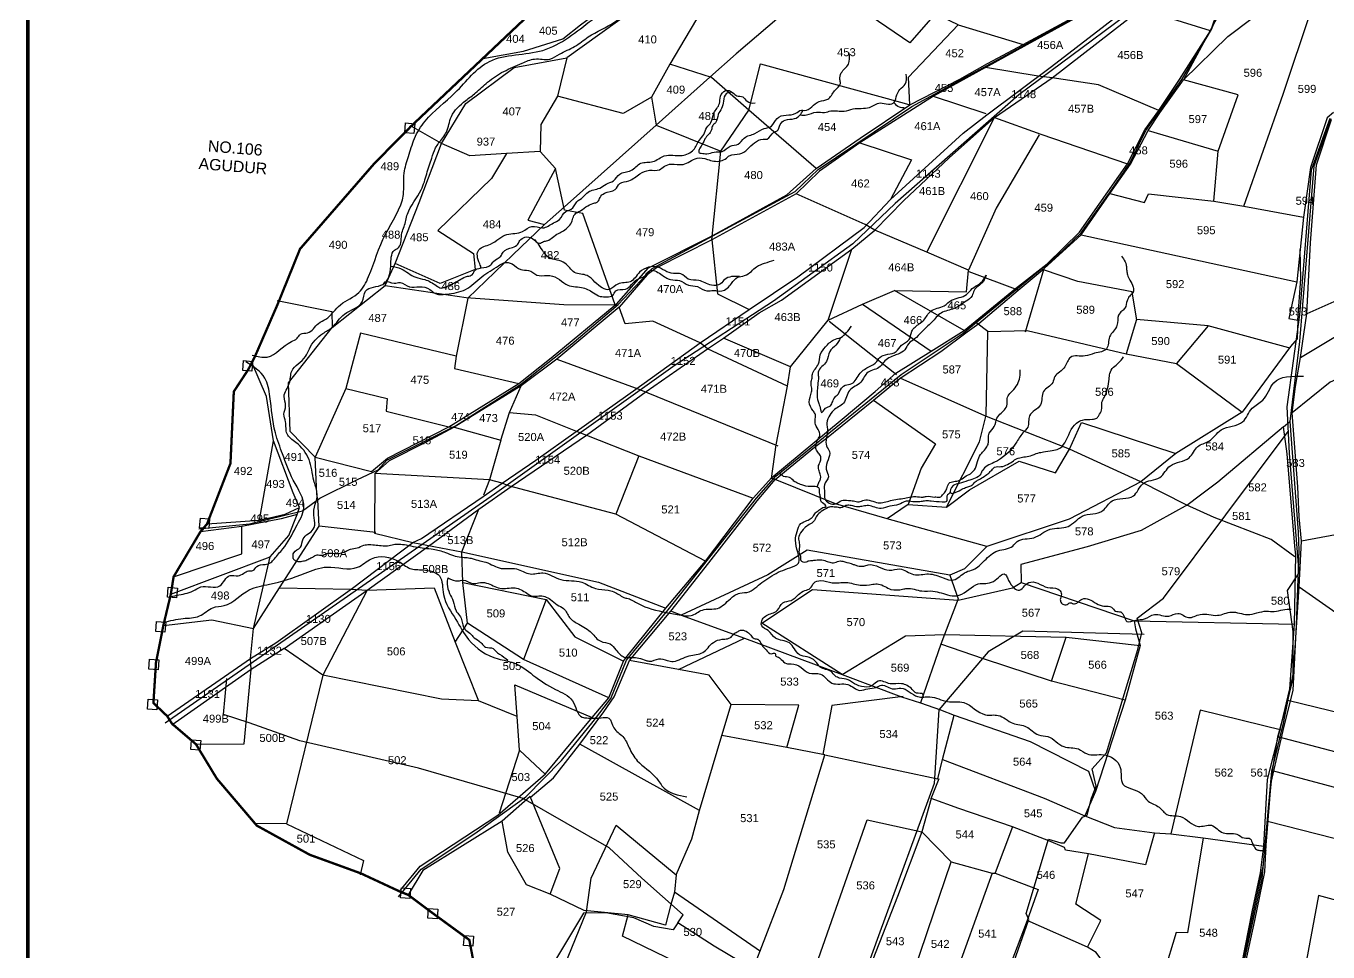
# Model space of a CAD drawing. Header units: inches. Extents: x 206944 to 214764, y 1611536 to 1620388.
# Drawn here: x 206944 to 209710, y 1612724 to 1614691 of the extents above; entities that cross this region are included whole.
import ezdxf

# ---------------------------------------------------------------- set-up
doc = ezdxf.new("R2010")
doc.units = ezdxf.units.IN
doc.header["$LTSCALE"] = 15
doc.header["$MEASUREMENT"] = 0
for name, color, linetype in [('PLOT', 7, 'Continuous'), ('PLOT NO', 7, 'Continuous'), ('ROAD', 1, 'Continuous'), ('STREAM', 4, 'Continuous'), ('text2', 7, 'Continuous'), ('VILLAGE BOUNDARY', 5, 'Continuous'), ('VILLAGE BOUNDARY STONES', 1, 'Continuous')]:
    doc.layers.add(name, color=color, linetype=linetype)
doc.styles.get("Standard").update_dxf_attribs({"font": 'arial.ttf'})

msp = doc.modelspace()

# ---------------------------------------------------------------- linework, layer by layer
at = {"layer": 'PLOT'}
for points in [[(209083.2, 1615769.4), (209061.4, 1615650.4), (209031.6, 1615577.8), (209000.7, 1615501.2), (208965.8, 1615414.6), (208934, 1615336.9), (208919.2, 1615295.9), (208847.5, 1615104.2), (208787, 1614949.9), (208766, 1614902.6), (208591.9, 1614853.9), (208429.5, 1614809.1), (208348.8, 1614841.5), (208238, 1614727.8), (208093.2, 1614623.1), (208073.1, 1614542.3), (208038.1, 1614481.6), (208036.7, 1614424.8), (207964.9, 1614419.9), (207887, 1614415), (207826.6, 1614441.4), (207762.6, 1614478.5)], [(209753.3, 1615048.1), (209675.2, 1614999.9), (209566.1, 1614897), (209539, 1614867.7), (209483.4, 1614726.2), (209403, 1614576.7)], [(207914.5, 1614622), (208000.8, 1614637.3), (208084.7, 1614663.5), (208122.1, 1614693.4), (208216.2, 1614763.8), (208316.2, 1614856.6), (208318.4, 1614890.9), (208298.5, 1614892), (208215.2, 1614908.3)], [(208182.6, 1613264.2), (208000.7, 1613345.2), (207882.2, 1613422.4), (207872.3, 1613508.7), (207869.7, 1613574.1), (207906.4, 1613664.9), (207974.5, 1613712.7), (208135, 1613821.6), (208261.7, 1613914.4), (208392.1, 1614005.5), (208425.9, 1614027.9), (208501.4, 1614082), (208549.1, 1614108.4), (208698.6, 1614216.9), (208747.3, 1614257.6), (208807.9, 1614319.9), (208904.9, 1614410.7), (209001.5, 1614496.7), (209123.8, 1614581.3), (209313.4, 1614727.6), (209425.2, 1614800.5), (209504.8, 1614859.7)], [(209527.7, 1614865), (209502.4, 1614800.8), (209460, 1614681)], [(209350.5, 1614511.4), (209222.1, 1614566.4), (209123.8, 1614581.3), (209094.4, 1614584.6), (208982.6, 1614603), (209071.2, 1614651.8), (209245.4, 1614747.9), (209324.8, 1614788.8), (209343, 1614799), (209385.2, 1614803.3), (209427.2, 1614829.5), (209343, 1614799)], [(208924.2, 1614693.4), (208875.5, 1614717.1), (208822, 1614655.1), (208739.4, 1614710.9), (208634.3, 1614785.7), (208429.5, 1614809.1), (208343.5, 1614663.7), (208311.7, 1614609.8), (208273.2, 1614539.9), (208283.1, 1614480.7), (208420, 1614425)], [(208630.8, 1614784.3), (208453.1, 1614631.7), (208396.8, 1614582.7), (208283.1, 1614480.7), (208088, 1614306.7), (208045.7, 1614269.4), (207978.1, 1614204.8), (207882.7, 1614113.2), (207857.9, 1613989.6), (207854.3, 1613963.2), (207991, 1613931.4), (208059.5, 1613986.1), (208193.6, 1614096.4), (208198.6, 1614100.5), (208266.7, 1614177.2), (208402.9, 1614246.2), (208560.7, 1614332.2), (208622.4, 1614388.3), (208715.9, 1614452.8), (208821.4, 1614523.8), (208927.7, 1614578.2), (208986.6, 1614611.4), (209062.5, 1614652.1), (209270.9, 1614764.9)], [(208982.6, 1614603), (208872.2, 1614542), (208715.7, 1614443.2), (208629.9, 1614382.5), (208580.1, 1614334.2), (208401, 1614237.1), (208283.8, 1614177.2), (208263.6, 1614162.3), (208204.2, 1614093.5), (208071.5, 1613983.6), (207996.2, 1613926.8), (207853.5, 1613838.6), (207793.2, 1613806.5), (207715.4, 1613767.2), (207685.1, 1613740.7), (207684.4, 1613613.5), (207766, 1613593.9), (207784.4, 1613602.1), (207915.1, 1613691.8), (207955.5, 1613719.7), (208027.1, 1613769.1), (208113, 1613829.5), (208239.8, 1613919.4), (208376.5, 1614017.7), (208480.5, 1614088.5), (208583.8, 1614158.3), (208724.4, 1614262.8), (208780.6, 1614322.2), (208934.9, 1614463.5), (208985.1, 1614502.2), (209122.4, 1614604.8), (209288.9, 1614732.9)], [(209530.8, 1614308.6), (209614.6, 1614546.5), (209674.3, 1614724.1), (209678.7, 1614738.3)], [(208807.2, 1613266.7), (208656.1, 1613247.3), (208636.9, 1613143.6), (208560.5, 1613158.5), (208422.1, 1613183.6), (208442.4, 1613250), (208395.5, 1613312.3), (208330.5, 1613324.4), (208226.1, 1613342.9), (208314.3, 1613447.9), (208394.9, 1613551), (208497.1, 1613682.1), (208535.8, 1613727.4), (208618.9, 1613796.4), (208645, 1613815.7), (208744.3, 1613896.2), (208801.2, 1613943.1), (208887.8, 1613999.8), (208943.4, 1614041.3), (208968, 1614059.2), (209052.1, 1614130), (209107, 1614175.8), (209185.4, 1614247.1), (209246.6, 1614335.3), (209290.6, 1614397.3), (209327.9, 1614469.2), (209352.9, 1614506.5), (209403, 1614576.7), (209497.2, 1614668.5), (209548.7, 1614707.9)], [(209460, 1614681), (209311.5, 1614726.9)], [(207739.9, 1612855.7), (207781.5, 1612906.6), (207946.7, 1613014.8), (208048, 1613102.7), (208146.9, 1613221.8), (208182.6, 1613264.2), (208213.3, 1613341.5), (208218.3, 1613348.9), (208303.5, 1613454.5), (208387.4, 1613554.4), (208488.6, 1613687.9), (208528.4, 1613731.9), (208678, 1613855.6), (208748, 1613914.9), (208791.9, 1613953.7), (208866.9, 1614000), (208936.8, 1614044.5), (209046.3, 1614133.5), (209113.7, 1614185.7), (209182, 1614253.2), (209284.3, 1614398.3), (209320.7, 1614470.5), (209350.5, 1614511.4), (209394.3, 1614577.7), (209460, 1614681)], [(208401, 1614237.1), (208420, 1614425), (208479.4, 1614512.5), (208504.5, 1614610.9), (208809.5, 1614526.8), (208821.4, 1614523.8), (208819.1, 1614582.6), (208924.2, 1614693.4), (209062.5, 1614652.1)], [(207826.6, 1614441.4), (207878.7, 1614526.5), (207981, 1614603.2), (208093.2, 1614623.1)], [(208622.4, 1614388.3), (208479.4, 1614512.5), (208400.4, 1614581.5), (208311.7, 1614609.8)], [(209467.7, 1614319.2), (209476.3, 1614425.5), (209518.9, 1614544.6), (209403, 1614576.7)], [(208273.2, 1614539.9), (208213, 1614505), (208073.1, 1614542.3)], [(208868.9, 1614543), (208983, 1614505.3)], [(208858, 1614210.8), (209001.5, 1614496.7), (209100, 1614461.6), (209284.3, 1614398.3)], [(209721.6, 1614507.6), (209708.1, 1614495.8), (209672.8, 1614390.7), (209657.8, 1614285.2), (209643.9, 1614147.4), (209626.9, 1614069.7), (209646, 1614066.3), (209652.5, 1614153.9), (209650.9, 1614216.3)], [(209096.5, 1614460.2), (209005, 1614304.1), (208946.5, 1614172.1)], [(209327.9, 1614469.2), (209476.3, 1614425.5)], [(207236, 1613417.4), (207339.2, 1613429.4), (207427.4, 1613411.5), (207482.5, 1613497.4), (207566.7, 1613628.7), (207563.9, 1613684.7), (207562.3, 1613696.5), (207558.4, 1613775.2), (207505.2, 1613829.7), (207502.2, 1613933.2), (207594.5, 1614050.9), (207707.4, 1614139.6), (207728.4, 1614186.3), (207779.4, 1614316.4), (207826.6, 1614441.4)], [(208715.7, 1614443.2), (208825.3, 1614406.6), (208780.6, 1614322.2)], [(207707.4, 1614139.6), (207879.1, 1614114.6), (208086.4, 1614099.3), (208196.1, 1614098.4), (208127, 1614292.5), (208088.3, 1614299.7), (208069.3, 1614388.4), (208036.7, 1614424.8)], [(207964.9, 1614419.9), (207933.1, 1614367.3), (207819, 1614256.8), (207895, 1614208), (207898.4, 1614173.7), (207824.2, 1614143.9), (207728.4, 1614186.3)], [(209886.7, 1614418.8), (209842.3, 1614187.6), (209779.6, 1614130.3), (209665.3, 1614079.7)], [(208069.3, 1614388.4), (208010.5, 1614278.3), (208045.7, 1614269.4)], [(208985, 1613585.6), (208773.5, 1613644.2), (208663.9, 1613675.7), (208535.8, 1613727.4), (208528, 1613729.7), (208537.8, 1613801.4), (208562.1, 1613926.2), (208568.2, 1613967.1), (208648, 1614066.2), (208721.2, 1614100.2), (208789.4, 1614129.3), (208942.3, 1614126.7), (208946.5, 1614172.1), (208858, 1614210.8), (208747.3, 1614257.6), (208727.1, 1614269.1), (208580.1, 1614334.2)], [(209246.6, 1614335.3), (209320.2, 1614316.3), (209328.3, 1614334.5), (209467.7, 1614319.2), (209530.8, 1614308.6), (209657.8, 1614285.2)], [(208401, 1614237.1), (208413.1, 1614122.1), (208480.5, 1614088.5)], [(209185.4, 1614247.1), (209643.9, 1614147.4)], [(208648, 1614066.2), (208698.6, 1614216.9)], [(210261.7, 1614183), (210028.3, 1614076.3), (209800.4, 1613971.9), (209714.2, 1613934.8), (209633.6, 1613869.3)], [(209052.1, 1614130), (208947.9, 1614169.1)], [(209304.2, 1614066.4), (209293.6, 1614126.4), (209178.5, 1614148.2), (209105.5, 1614173), (209066.5, 1614040.8)], [(209651.3, 1613986.6), (209803.8, 1614078), (209856.7, 1614158), (209887.5, 1614161.8)], [(208936.8, 1614044.5), (208789.4, 1614129.3)], [(207477.9, 1614107.9), (207593.7, 1614084.3), (207594.5, 1614050.9)], [(208721.2, 1614100.2), (208866.9, 1614000)], [(208562.1, 1613926.2), (208392.1, 1614005.5), (208376.5, 1614017.7), (208275.8, 1614064.3), (208216.9, 1614058.5), (208204.2, 1614093.5)], [(209646, 1614066.3), (209644.1, 1614026.7), (209630.4, 1614010.2), (209527.4, 1613870.9), (209386.5, 1613783.2), (209312.5, 1613723), (209159.8, 1613643.3), (208985, 1613585.6), (208937.9, 1613537.6), (208906.9, 1613524.2), (208603.4, 1613577.7), (208520.1, 1613524.9), (208335.7, 1613439.5), (208470.3, 1613390.5), (208677.6, 1613313.2), (208804.3, 1613266.2), (208844.3, 1613253.3), (208886.9, 1613238.4), (208915.6, 1613227.3), (209077, 1613171.3), (209201.1, 1613108.2), (209215.8, 1613064.7), (209193.6, 1613013.1), (209256.5, 1612988.7), (209341.6, 1612977.5), (209376.2, 1612974.8), (209444.8, 1612966.7), (209573.4, 1612948.6), (209581.6, 1613090.6), (209608, 1613197), (209628.9, 1613283.2), (209638.4, 1613420.2), (209641.4, 1613567.2), (209639.4, 1613586.4), (209623.4, 1613782), (209615.6, 1613839.9), (209629, 1613850.6)], [(208793.5, 1613950.3), (208650.5, 1614063.3)], [(208899.2, 1613668.6), (208969.5, 1613807.7), (208984, 1613864.6), (208987.1, 1614042.4), (208964.2, 1614060.1)], [(208987.1, 1614042.4), (209071.2, 1614044.2), (209194.2, 1614015.5), (209280.9, 1613994.9), (209388.1, 1613974.2), (209527.4, 1613870.9)], [(209455.5, 1614053.9), (209303.3, 1614067.5), (209280.9, 1613994.9)], [(209626.7, 1614007.6), (209455.5, 1614053.9), (209388.1, 1613974.2)], [(207857.9, 1613989.6), (207654.9, 1614038.9), (207623.5, 1613920.7), (207558.4, 1613775.2), (207678, 1613744.4), (207711.8, 1613772.7), (207842.4, 1613839.3), (207991, 1613931.4)], [(208568.2, 1613967.1), (208425.9, 1614027.9)], [(207305.3, 1613165.4), (207408, 1613166.4), (207422.3, 1613323.9), (207421.1, 1613347.5), (207427.4, 1613411.5), (207462.9, 1613563.5), (207502.8, 1613608.6), (207520.2, 1613653.1), (207524.9, 1613668.5), (207511.5, 1613699.1), (207470.3, 1613810), (207455, 1613904.3), (207424, 1613976.2)], [(208071.5, 1613983.6), (208246.2, 1613919.6), (208541.3, 1613799)], [(209639.2, 1613563.3), (209589.2, 1613600.6), (209468.1, 1613646.9), (209408.8, 1613673.8), (209312.5, 1613723), (209160.9, 1613792.5), (208981.2, 1613862.9), (208801.2, 1613943.1)], [(207623.5, 1613920.7), (207711.7, 1613900.1), (207709.3, 1613873.2), (207842.4, 1613839.3), (207853.5, 1613838.6), (207952.7, 1613811.6), (207971.5, 1613869.8), (207996.2, 1613926.8)], [(209852.9, 1613913.6), (209847.6, 1613632.8), (209653.6, 1613596.7)], [(208744.3, 1613896.2), (208875.9, 1613803.3), (208845.6, 1613751.7), (208817.8, 1613674.5), (208773.5, 1613644.2)], [(207971.5, 1613869.8), (208026.2, 1613864.8), (208114.7, 1613829.4), (208135, 1613821.6), (208246, 1613778.1), (208488.6, 1613687.9)], [(208817.8, 1613674.5), (208899.2, 1613668.6), (208948.6, 1613705.9), (209053.7, 1613766.7), (209131, 1613741.6), (209160.9, 1613792.5), (209186.4, 1613848.6), (209386.5, 1613783.2)], [(209615.6, 1613839.9), (209476.2, 1613722.2), (209436.1, 1613692), (209413.2, 1613674.9), (209313, 1613619.7), (209198.3, 1613585), (209057.6, 1613547.4), (209058.1, 1613508.6), (209298.1, 1613427.5), (209638.4, 1613420.2)], [(207440.3, 1613641.5), (207470.3, 1613810)], [(207952.7, 1613811.6), (207928.8, 1613726.9), (207916.4, 1613694.4)], [(208246, 1613778.1), (208197.5, 1613653.8)], [(208387.4, 1613554.4), (208197.5, 1613653.8), (207969, 1613714), (207955.5, 1613719.7), (207928.8, 1613726.9), (207685.1, 1613740.7)], [(207328.8, 1613633.2), (207440.3, 1613641.5), (207494.6, 1613654.3), (207524.9, 1613668.5)], [(207492.9, 1613368.7), (207668.9, 1613492.9), (207799.2, 1613586.2), (207906.4, 1613664.9)], [(207257.8, 1613521.1), (207402.9, 1613569.5), (207403, 1613628)], [(207520.2, 1613653.1), (207486.2, 1613644.5), (207403, 1613628), (207314.8, 1613616.8)], [(207687.4, 1613615.1), (207566.7, 1613628.7)], [(207244.2, 1613225.1), (207421.1, 1613347.5), (207474.7, 1613380.7), (207637.8, 1613496.8), (207766, 1613593.9)], [(207766, 1613593.9), (207869.7, 1613574.1), (208160.4, 1613509.6), (208303.5, 1613454.5)], [(207251.9, 1613484.2), (207462.9, 1613563.5)], [(208906.9, 1613524.2), (208924.1, 1613474), (208895.2, 1613398.8), (208887.2, 1613377.6)], [(207668.9, 1613492.9), (207575, 1613311.8), (207497.4, 1612996.5), (207429, 1612997.2)], [(207482.5, 1613497.4), (207634.1, 1613495.1), (207668.9, 1613492.9), (207811.1, 1613497.6), (207855.6, 1613382.4), (207905.6, 1613257.6)], [(207872.3, 1613508.7), (208049.3, 1613472.7), (208110.3, 1613393.4), (208213.3, 1613341.5)], [(208677.6, 1613313.2), (208507.6, 1613422.8), (208615.2, 1613494), (208924.4, 1613471.4), (209039.5, 1613497.8), (209058.1, 1613508.6)], [(209648.7, 1613499.5), (209768.7, 1613415.8), (209809.5, 1613412), (209817.6, 1613430), (209893, 1613435.8), (209964.1, 1613401.3)], [(208049.3, 1613472.7), (208000.7, 1613345.2)], [(208335.7, 1613439.5), (208314.3, 1613447.9)], [(207855.6, 1613382.4), (207882.2, 1613422.4)], [(209298.1, 1613427.5), (209301.2, 1613410.6), (209311.2, 1613375.3), (209279, 1613258.9), (209215.8, 1613064.7)], [(208330.5, 1613324.4), (208470.3, 1613390.5)], [(208677.6, 1613313.2), (208812.3, 1613395.7), (208895.2, 1613398.8), (209153.9, 1613392.8), (209311.2, 1613375.3)], [(209279, 1613258.9), (209122.7, 1613299.4), (208978.1, 1613347), (208887.2, 1613377.6), (208844.3, 1613253.3)], [(209122.7, 1613299.4), (209153.9, 1613392.8)], [(207987.8, 1613224.6), (207905.6, 1613257.6), (207826.8, 1613260.8), (207575, 1613311.8), (207492.9, 1613368.7), (207422.3, 1613323.9), (207253.7, 1613206.1)], [(208374.9, 1613024.8), (208120.8, 1613165.5), (208171.5, 1613234.5), (208193.7, 1613266), (208226.1, 1613342.9)], [(210116.5, 1613330.8), (210071.2, 1613148.9), (209624.4, 1613258.5)], [(208047.9, 1613100.9), (207992.2, 1613152.5), (207987.8, 1613224.6), (207982.4, 1613291.3), (208146.9, 1613221.8)], [(208560.5, 1613158.5), (208586.2, 1613248.5), (208442.4, 1613250)], [(208641.2, 1613143.1), (208881, 1613092.2), (208891.3, 1613133.1), (208915.6, 1613227.3)], [(209613.9, 1613194.5), (209438.5, 1613237.5), (209376.2, 1612974.8)], [(208015.1, 1613051.9), (208065, 1613094.2), (208120.8, 1613165.5)], [(208325.3, 1612887.6), (208358.4, 1612964.6), (208374.9, 1613024.8), (208422.1, 1613183.6)], [(210071.2, 1613148.9), (210063.6, 1613075.9), (210058.6, 1613061.3), (209603.6, 1613181.4)], [(207992.2, 1613152.5), (207949.2, 1613018.6)], [(208753.9, 1612455.2), (208652.9, 1612480.5), (208686.9, 1612563.3), (208594.5, 1612615.6), (208484.8, 1612668.3), (208493.9, 1612701.3), (208503.5, 1612726.8), (208553.8, 1612856.7), (208641.2, 1613143.1), (208636.9, 1613143.6)], [(208891.3, 1613133.1), (209106.8, 1613051), (209193.6, 1613013.1)], [(210058.6, 1613061.3), (210036.6, 1612989.8), (209592.1, 1613108.6)], [(209341.6, 1612977.5), (209322.1, 1612909.3), (209200.9, 1612932.4), (209152.2, 1612940.6), (209150, 1612946.1), (209116.9, 1612960.2), (209039.6, 1612990.1), (208925.8, 1613028.7), (208866.8, 1613049.8), (208884.3, 1613092.7)], [(208057.4, 1612846.7), (208078.1, 1612901.7), (208015.2, 1613054.2), (207955.7, 1613002)], [(208866.8, 1613049.8), (208846.9, 1612979.1), (208795.3, 1612842), (208717.8, 1612642.6), (208686.9, 1612563.3)], [(207497.4, 1612996.5), (207661.3, 1612918.7), (207654.2, 1612888.2)], [(208659.3, 1612421.7), (208586.4, 1612482.8), (208536.6, 1612563.2), (208487.2, 1612612.8), (208396.9, 1612667.4), (208211.2, 1612757.5), (208223.3, 1612802.7), (208129.9, 1612812.4), (208057.4, 1612846.7), (208007.7, 1612866.8), (207967.9, 1612936), (207955.7, 1613002), (207787.4, 1612897.1), (207756.2, 1612845.4)], [(208057.3, 1612618.1), (208134.7, 1612809.5), (208145.1, 1612881.1), (208197.9, 1612993.2), (208325.3, 1612887.6), (208322, 1612851.3)], [(208594.5, 1612615.6), (208731.2, 1613004.8), (208846.9, 1612979.1)], [(210036.6, 1612989.8), (210029.3, 1612960.5), (210005.9, 1612893.1), (209581.2, 1613001.3)], [(209444.8, 1612966.7), (209411.5, 1612764.7), (209387.5, 1612765.1), (209361.4, 1612679), (209349.8, 1612632.8), (209267.6, 1612654.6), (209217.6, 1612723.2), (209199.1, 1612734), (209070.8, 1612790.6), (209001.6, 1612608.1), (208889, 1612307.6), (208838.7, 1612443.8), (208753.9, 1612455.2), (208727.5, 1612391.7)], [(208846.9, 1612979.1), (208909.8, 1612915.6), (208996.8, 1612891.5), (209003, 1612891.6), (209094.2, 1612856.9), (209070.8, 1612790.6)], [(209039.6, 1612990.1), (209003, 1612892.5)], [(209662.7, 1611797.7), (209632.1, 1611844), (209600.1, 1611960.2), (209592.1, 1612042.2), (209567.7, 1612102.1), (209536.5, 1612229.7), (209499.8, 1612344.3), (209490, 1612415.4), (209494.8, 1612489.1), (209505.2, 1612585.9), (209548.7, 1612809.1), (209566.5, 1612892), (209573.4, 1612948.6)], [(208753.9, 1612455.2), (208859.5, 1612767.8), (208909.8, 1612915.6)], [(209199.1, 1612734), (209227.4, 1612790.7), (209174, 1612825.4), (209200.9, 1612932.4)], [(208996.8, 1612891.5), (208904.9, 1612638.1), (208838.7, 1612443.8)], [(210005.9, 1612893.1), (210001.2, 1612842), (209982.3, 1612777.1), (209845.7, 1612801.6), (209689.6, 1612843.7), (209640, 1612577.1), (209509, 1612607.4)], [(208504.6, 1612725), (208322, 1612851.3), (208313.9, 1612824.9), (208302.6, 1612781.2), (208223.3, 1612802.7)]]:
    msp.add_lwpolyline(points, dxfattribs=at)
at = {"layer": 'ROAD'}
for points in [[(209820.4, 1615111.7), (209825.4, 1615104.3), (209719.3, 1615031.7), (209676.2, 1615002.3), (209608.8, 1614949.6), (209420.5, 1614807.1), (209278.4, 1614711.6), (209052.9, 1614545), (208790.2, 1614314.3), (208700.7, 1614228.6), (208531.8, 1614106.4), (208323.4, 1613970.4), (207939.3, 1613696.3), (207571.3, 1613439.9), (207239.9, 1613209.9)], [(207735.3, 1612841.4), (207783.9, 1612900), (207897.6, 1612975.4), (208005.8, 1613053.5), (208081.6, 1613130.9), (208148.9, 1613213.9), (208186.3, 1613262.3), (208219.9, 1613343.9), (208308.2, 1613451.1), (208496, 1613688.2), (208536.8, 1613734.9), (208803.1, 1613950.6), (208935.2, 1614038.4), (209134.9, 1614202.7), (209185.3, 1614251.5), (209249.2, 1614341.8), (209289.3, 1614399.5), (209323.2, 1614469), (209399.2, 1614577.5), (209462.7, 1614683.8), (209495.7, 1614768.3), (209546.8, 1614902.6)], [(207311.5, 1613623.2), (207419.3, 1613633.8), (207531.9, 1613661.3), (207568.7, 1613688.4), (207648.7, 1613727.7), (207692.6, 1613748.5), (207710.9, 1613768.5), (207856.3, 1613841.6), (207995, 1613929.2), (208103.8, 1614015.9), (208202.2, 1614099.2), (208274.3, 1614176.1), (208578.1, 1614339.5), (208626.8, 1614386.3), (208825.6, 1614520.4), (209105.4, 1614672.2), (209243.8, 1614748.8), (209346.4, 1614802.2), (209442, 1614837.5), (209478.5, 1614851)], [(209713.7, 1614494.9), (209674.5, 1614385.1), (209649.7, 1614077.5), (209622.5, 1613882.3), (209627.6, 1613783.4), (209647.8, 1613529.8), (209623.1, 1613491.7), (209635.3, 1613404.6), (209635.1, 1613313.3), (209614.8, 1613210.1), (209589.8, 1613107.9), (209569.6, 1612880.1), (209523.3, 1612666.6), (209496, 1612494.7), (209499.7, 1612364.4), (209556.4, 1612165.3), (209608.9, 1611979.5), (209618.9, 1611906.1), (209713, 1611678)], [(208884.9, 1612314.1), (208975.3, 1612548.5), (208988.6, 1612549.7), (209074.4, 1612793.2), (209068.5, 1612805.7), (209116.5, 1612963.4), (209142.4, 1612956.2), (209149.9, 1612955.6), (209188.2, 1613010.2), (209198.3, 1613014.8), (209207.6, 1613051.1), (209217.5, 1613076.1), (209209.3, 1613113.1), (209239.4, 1613147.2), (209306.2, 1613366.8), (209314.2, 1613402.1), (209304.5, 1613432.9), (209360.3, 1613475.7), (209625.5, 1613829.6)], [(209319.1, 1613398.3), (209061.9, 1613405.5), (208987.8, 1613361.5), (208883.1, 1613238.1), (208873.5, 1613082.3), (208758.2, 1612766.1), (208681.7, 1612555)], [(208000.4, 1613050.2), (207778.2, 1613114.8), (207525.9, 1613172.6), (207418.4, 1613211), (207363.5, 1613228.8), (207371.2, 1613304.9)], [(208872, 1612312), (208788.4, 1612415.3), (208678.5, 1612467.1), (208687.7, 1612554.8), (208611, 1612594.9), (208547.6, 1612652.5), (208406, 1612736.6), (208329.2, 1612785.8), (208340, 1612803.2), (208252.4, 1612880.7), (208183, 1612945.1), (208000.4, 1613050.2)], [(208329.2, 1612785.8), (208318.9, 1612771.4), (208277.9, 1612778), (208235.4, 1612796.4), (208175.8, 1612807), (208128.5, 1612806.2), (208054.2, 1612682.4), (207998.1, 1612561.5)]]:
    msp.add_lwpolyline(points, dxfattribs=at)
at = {"layer": 'STREAM'}
for points in [[(207424.8, 1613992), (207456.6, 1613987.9), (207508, 1614020.8), (207520, 1614027.6), (207527.5, 1614036.1), (207542.3, 1614039.4), (207565.7, 1614059.3), (207581, 1614068.3), (207612.5, 1614099.1), (207651.5, 1614124.8), (207672, 1614158.7), (207707.7, 1614248.7), (207745.8, 1614333.1), (207747.4, 1614378.6), (207756.9, 1614413.9), (207769.4, 1614451.9), (207792.3, 1614489), (207856, 1614549.5), (207928.7, 1614615.9), (208041.8, 1614639.3), (208146.9, 1614704.5), (208223.5, 1614760.4), (208291.8, 1614818.2), (208332, 1614859.1), (208354.7, 1614904.9), (208414.2, 1614908.4), (208454.5, 1614885.1), (208495.8, 1614899.4), (208523.6, 1614912.9), (208561.7, 1614927), (208584.4, 1614932.9), (208594.3, 1614942.2), (208594.5, 1614943.5), (208663.6, 1614970.9), (208682.5, 1614973.9), (208700.7, 1614980.7), (208741.5, 1614998), (208760.8, 1614993.9), (208774.6, 1615023.1), (208795.9, 1615048.1), (208821.8, 1615071), (208844.5, 1615088.8), (208858.9, 1615106.8), (208868.3, 1615124.9), (208889.7, 1615148.1), (208913, 1615149.8), (208919.6, 1615170.1), (208928, 1615181.8), (208938.4, 1615190.1), (208942.9, 1615198.6), (208947.8, 1615205.6), (208961.7, 1615203.3), (208980.7, 1615199.2), (208988.6, 1615207.9), (209015.6, 1615207.4), (209033.9, 1615217.2), (209063.3, 1615217.5), (209082.2, 1615223.7), (209106.6, 1615221.5), (209111.4, 1615224.5), (209139.4, 1615214.6), (209159.4, 1615210.7), (209169.5, 1615218.2), (209186.8, 1615207.1), (209202.3, 1615197.5), (209219.3, 1615191.1), (209228.9, 1615177.5), (209248.6, 1615164.4), (209259.2, 1615148.3), (209258.9, 1615130), (209271.5, 1615110.3), (209304, 1615080.9), (209314.9, 1615069), (209348, 1615039.8), (209365.4, 1615025.7), (209387, 1615019.7), (209398.3, 1615023.6), (209413.4, 1615038.2), (209435.3, 1615033.7), (209446.2, 1615037.1), (209467.7, 1615027.6), (209490.8, 1615026.5), (209527.8, 1615024.6), (209546.8, 1615030.7), (209563.9, 1615045.8), (209582, 1615059), (209592.3, 1615072.6), (209607.9, 1615079.3), (209630.7, 1615099.2), (209647.2, 1615104.8), (209664.5, 1615121), (209683.3, 1615129.3), (209696.1, 1615142.6), (209715.4, 1615154.6), (209729.4, 1615175.4), (209741.8, 1615190.2), (209757.1, 1615213.9), (209764.2, 1615238.5), (209775.7, 1615261.3), (209788.1, 1615284.3), (209799.6, 1615309.1), (209804.6, 1615336.1), (209805, 1615356.4), (209802.8, 1615371.1), (209789.1, 1615384.7), (209807.2, 1615411.1), (209820.8, 1615431.7), (209832.4, 1615450.6), (209838.8, 1615457.1), (209849.2, 1615471.7), (209855, 1615486.5), (209869.9, 1615508), (209865.7, 1615533.3), (209856.9, 1615548.7), (209854.6, 1615573.3), (209853.1, 1615598.6), (209853.6, 1615610.5), (209853.8, 1615621.8), (209852, 1615644.8), (209838.1, 1615662.7), (209824.5, 1615668.2), (209811.3, 1615680.1), (209795, 1615688.9)], [(207511.7, 1613559.7), (207513.1, 1613572.2), (207527.1, 1613583.7), (207533, 1613601.6), (207554.6, 1613621.9), (207555.8, 1613662.6), (207562.2, 1613687), (207559.4, 1613713.2), (207555.8, 1613725.3), (207545.5, 1613770.1), (207517.4, 1613806.6), (207498.8, 1613824.8), (207495.6, 1613850.4), (207492.3, 1613866.5), (207495.8, 1613884.2), (207492.5, 1613904), (207503.6, 1613931.7), (207508.9, 1613957.8), (207537.9, 1613988.7), (207546.2, 1614005.5), (207574.9, 1614037.9), (207594.5, 1614050.9), (207621, 1614079.1), (207658.2, 1614105.3), (207665.7, 1614128), (207702.3, 1614142.2), (207719.2, 1614180.8), (207727.3, 1614215), (207735.9, 1614220.9), (207742.8, 1614251.7), (207747.5, 1614264.8), (207754.5, 1614291.6), (207783.9, 1614343.1), (207795.5, 1614377), (207806, 1614410.6), (207814.3, 1614432.1), (207820.7, 1614442), (207837.3, 1614465.8), (207847.8, 1614498.6), (207878.4, 1614532.7), (207899.4, 1614549.1), (207924.6, 1614571.4), (207959.2, 1614594.5), (207998.4, 1614611.9), (208024.6, 1614620.9), (208057, 1614620.8), (208077.6, 1614631.5), (208109.6, 1614647.4), (208138.3, 1614667.7), (208194.9, 1614699.6), (208221.8, 1614723.8), (208249.1, 1614753.8), (208279.4, 1614779), (208292.3, 1614793), (208327.3, 1614829), (208345, 1614844.7), (208389.1, 1614829.4), (208427.1, 1614819.2), (208456.3, 1614822.8), (208495.9, 1614834.1), (208534.4, 1614847.4), (208578.9, 1614853.1), (208606.2, 1614866.1), (208633.7, 1614881), (208654.7, 1614889.1), (208671.6, 1614895), (208719.9, 1614920.5), (208763.3, 1614937.4), (208762.5, 1614927.6), (208783.8, 1614905.6), (208785.2, 1614889.7), (208787.2, 1614865.9), (208776.8, 1614851), (208767.7, 1614826.1), (208762, 1614821.3), (208757.4, 1614812.4)], [(208442, 1614550.2), (208431.5, 1614547.3), (208425.8, 1614531.6), (208421.6, 1614515.9), (208414.8, 1614503.3), (208408.6, 1614485.4), (208403, 1614480), (208400.2, 1614470.4), (208386.4, 1614451.3), (208383, 1614443.8), (208377, 1614433.7), (208374.4, 1614428.8), (208374.3, 1614421.4), (208378.4, 1614420.7), (208390.7, 1614419.4), (208406, 1614423.4), (208423.3, 1614424.6), (208440.2, 1614435.7), (208457.1, 1614439.9), (208469.9, 1614453), (208492.4, 1614462.6), (208512.6, 1614473.3), (208527.5, 1614478.1), (208539.6, 1614494.6), (208559.1, 1614501.9), (208579.6, 1614505.6), (208591.3, 1614512.5), (208597.7, 1614511.9), (208629, 1614530.8), (208647.6, 1614535.7), (208662, 1614553.4), (208674.1, 1614568.8), (208673.2, 1614577.4), (208676, 1614591.3), (208691.3, 1614610.2), (208693, 1614634.1)], [(208588.4, 1614502.3), (208602.5, 1614502.2), (208623.2, 1614508.2), (208640.5, 1614507.6), (208653.8, 1614510.7), (208682.4, 1614510.2), (208701.3, 1614515.2), (208735.7, 1614518.2), (208758.5, 1614527.6), (208776.3, 1614525.2), (208788.6, 1614529.1), (208794, 1614544.8), (208800.4, 1614555.9), (208811.7, 1614567.7), (208814, 1614588.4)], [(207719.2, 1614181), (207741.4, 1614175), (207772.1, 1614157.2), (207791.4, 1614152.4), (207815.7, 1614139.6), (207826.2, 1614134.5), (207836.4, 1614137.3), (207854.3, 1614145.6), (207867.6, 1614153), (207882, 1614159.4), (207892.2, 1614162.8), (207899.5, 1614173.7), (207910.4, 1614177.7), (207908, 1614185.7), (207906.1, 1614215.8), (207930.9, 1614227.7), (207965.8, 1614248.2), (207999, 1614254.4), (208018.6, 1614265.5), (208041.6, 1614262.2), (208064.8, 1614272.7), (208077.3, 1614279.7), (208090.8, 1614297.2), (208102.5, 1614301.7), (208114.4, 1614317.5), (208127.3, 1614327.2), (208138.2, 1614338.2), (208163, 1614346.9), (208176.7, 1614355.2), (208192.2, 1614362.2), (208205.5, 1614376.4), (208228.9, 1614383.8), (208250.5, 1614399.4), (208276, 1614403), (208300.1, 1614415.2), (208337.8, 1614416.2), (208362.2, 1614427.9), (208374.7, 1614448.4), (208383.9, 1614460.7), (208390.4, 1614475.1), (208399.2, 1614486.3), (208405.4, 1614505.7), (208417.2, 1614526.2), (208419.6, 1614541.7), (208430.1, 1614553.9), (208445.3, 1614549.8), (208454.3, 1614542.6), (208466.8, 1614540.6), (208475.8, 1614531.1), (208493.3, 1614527.5)], [(207911, 1614177.7), (207931.8, 1614183.6), (207937.6, 1614191), (207952.8, 1614202.3), (207957.7, 1614210.8), (207977.5, 1614220.8), (207989.1, 1614227.7), (207993.2, 1614235.3), (208004.1, 1614242.3), (208020.3, 1614239.5), (208035, 1614229.5), (208043.4, 1614233.1), (208052.4, 1614235.2), (208062.5, 1614241.8), (208075.3, 1614250.5), (208085.7, 1614256.1), (208097.4, 1614265.7), (208104.5, 1614277), (208108.2, 1614288.2), (208114.3, 1614294.5), (208122.7, 1614298.8), (208137.4, 1614309.3), (208152.7, 1614315.3), (208159.1, 1614317.9), (208163.7, 1614326.7), (208173.2, 1614335.8), (208195.6, 1614343.9), (208205.9, 1614356.2), (208224.8, 1614362.3), (208248.3, 1614376.8), (208268.7, 1614384.5), (208290, 1614385.8), (208300.4, 1614393.2), (208314.8, 1614397.7), (208340.1, 1614397.1), (208354.5, 1614403), (208369.7, 1614410.1), (208391.8, 1614407.8), (208405.3, 1614404), (208432.1, 1614410.3), (208438.2, 1614415.4), (208460.5, 1614419.4), (208491.9, 1614443.2), (208509.8, 1614450.5), (208518.5, 1614451), (208533.1, 1614465.3), (208539.7, 1614468.2), (208546.3, 1614481.8), (208556.8, 1614491), (208576.9, 1614494.4), (208587.9, 1614501.3), (208594.9, 1614512.4)], [(208809.6, 1614516.9), (208799.4, 1614518.7), (208788.4, 1614527.6)], [(208460, 1614158.6), (208443, 1614158.6), (208428.4, 1614152.7), (208419.8, 1614143.5), (208400.1, 1614140.4), (208373.4, 1614150.4), (208351.1, 1614153.2), (208335, 1614164.6), (208324.1, 1614165.1), (208305.8, 1614169), (208287.1, 1614178.6), (208247.7, 1614167.8), (208227.6, 1614147.8), (208201.4, 1614143), (208184.2, 1614131.6), (208152.9, 1614147), (208136.1, 1614161), (208109.7, 1614167.4), (208089, 1614187.4), (208055.5, 1614199.3), (208034, 1614225.7), (208025.2, 1614237.4)], [(207703.1, 1614141.1), (207706.2, 1614147.4), (207726.2, 1614144.5), (207738.8, 1614146.1), (207758.9, 1614137), (207779.6, 1614137.3), (207802.3, 1614131.3), (207811.5, 1614124), (207837.5, 1614121.6), (207878.1, 1614131.5), (207912.3, 1614158.2), (207948.1, 1614181.8), (207959.4, 1614187.8), (207977.2, 1614185.7), (207995.2, 1614173.5), (208011.7, 1614171.9), (208029.2, 1614162), (208051.7, 1614161.2), (208072.8, 1614155.5), (208091.3, 1614142.6), (208107.4, 1614137.6), (208124.1, 1614135.8), (208149.5, 1614124.5), (208164.2, 1614116.7), (208177.9, 1614116), (208190.5, 1614118.4), (208196.9, 1614128.3), (208217.7, 1614132.3), (208242.6, 1614152.9), (208257.8, 1614159.7), (208268.6, 1614171.2), (208292.7, 1614163.7), (208313.4, 1614152.4), (208332.7, 1614150.1), (208351.3, 1614140.6), (208370.8, 1614137.4), (208390.2, 1614128.3), (208405.1, 1614129.4), (208422.5, 1614128.2), (208443.1, 1614144.3), (208455.7, 1614157.2), (208470.6, 1614160.9), (208485, 1614169.9), (208496.3, 1614179.6), (208513.3, 1614187.3), (208533.7, 1614193.6)], [(209271.1, 1614202.4), (209279, 1614190.4), (209281.2, 1614184.1), (209281.9, 1614176.4), (209283.3, 1614166.4), (209284, 1614162.3), (209289.1, 1614150.9), (209295.9, 1614136.6), (209296.7, 1614130.6), (209296.1, 1614125.4), (209290.4, 1614119.3), (209284.7, 1614111.1), (209283.2, 1614107.6), (209278.5, 1614091.6), (209272.3, 1614085.6), (209265.2, 1614076.7), (209261.7, 1614055), (209246.1, 1614030.9), (209239.5, 1614005.3), (209214.2, 1613995.8), (209194.1, 1613990.1), (209163, 1613987), (209151, 1613967.3), (209139.9, 1613955.9), (209129.6, 1613946.3), (209125.1, 1613933.9), (209105.6, 1613914.6), (209099.1, 1613886.6), (209076, 1613862.8), (209072.1, 1613839.2), (209061.8, 1613826.6), (209047.1, 1613804.9), (209000.3, 1613763.7), (208975.8, 1613746.9), (208972.3, 1613739.5), (208945.3, 1613725.4), (208926.5, 1613719.2), (208913.5, 1613714.7), (208907.8, 1613699.4), (208926.6, 1613703.9), (208937.8, 1613709.6), (208947.3, 1613712.8), (208954.9, 1613716.6), (208962.3, 1613724.2), (208968.9, 1613727.7), (208980.4, 1613734.8), (208989.2, 1613741.5), (208995.5, 1613747.6), (209001.7, 1613753.7), (209015.3, 1613755), (209041.8, 1613767.7), (209052.1, 1613773.2), (209064, 1613775.6), (209077.8, 1613778.1), (209093.9, 1613784), (209105.5, 1613786.4), (209124.1, 1613789.2), (209137.6, 1613792.6), (209150.7, 1613805.7), (209175.7, 1613847.5), (209188.6, 1613854), (209209.5, 1613855.6), (209218.7, 1613858.2), (209223.1, 1613863.6), (209228.8, 1613874.9), (209229.8, 1613892.2), (209234.2, 1613901.8), (209245.1, 1613940.8), (209246.4, 1613953), (209254.4, 1613966.2), (209265, 1613975.3), (209275.6, 1613988.4)], [(208674.1, 1614028.8), (208664.8, 1614013.4), (208651.4, 1613999.6), (208644.5, 1613978.7), (208627.3, 1613956), (208627.4, 1613946.2), (208625.9, 1613928.2), (208624.8, 1613913.2), (208625.5, 1613897.8), (208628.2, 1613889.5), (208631.9, 1613876.6), (208633.9, 1613870.3), (208642.2, 1613878.9), (208652.9, 1613884.2), (208657.8, 1613893.6), (208664, 1613904), (208669.8, 1613909.9), (208674.3, 1613918.5), (208684, 1613927.8), (208698.3, 1613931.4), (208715.9, 1613953.5), (208736.3, 1613967.8), (208751.4, 1613978.3), (208757.7, 1613987), (208792.5, 1613999.4), (208803.9, 1614012.9), (208820, 1614024.8), (208826.2, 1614042.7), (208832.8, 1614051.5), (208851.3, 1614066.5), (208866, 1614085.3), (208894.5, 1614096.8), (208910.3, 1614108.5), (208941.9, 1614120.6), (208954.1, 1614133.1), (208969, 1614142.9), (208981, 1614156.9), (208983.4, 1614162.1)], [(208983.5, 1614162), (208978, 1614148.6), (208966.6, 1614138.2), (208958.1, 1614129.2), (208953.8, 1614117.9), (208941.3, 1614106.4), (208915.5, 1614090.9), (208888.2, 1614081.2), (208868.3, 1614061.8), (208846.4, 1614041), (208831.7, 1614026.3), (208819.2, 1614016.5), (208811.2, 1614003.4), (208796.8, 1613994.1), (208787, 1613990.5), (208763.9, 1613974.2), (208758.8, 1613967.5), (208732.9, 1613955.5), (208717.4, 1613934.5), (208693.7, 1613916.7), (208680.6, 1613890), (208659.3, 1613874.3), (208649.5, 1613860.7), (208645.5, 1613843.1), (208647, 1613833), (208644.6, 1613815.9), (208644.8, 1613798.9), (208651, 1613787.4), (208648.2, 1613769.7), (208644, 1613749.9), (208648.7, 1613733.4), (208640.1, 1613716.4), (208640.4, 1613700.2), (208641.1, 1613686.8), (208664.1, 1613676.1), (208676.9, 1613683.4), (208691.1, 1613683.2), (208702, 1613682.3), (208713.7, 1613680.3), (208724.5, 1613684.1), (208754.6, 1613678.3), (208780.3, 1613682.8), (208810.8, 1613688.2), (208824.3, 1613690.7), (208834.1, 1613691.4), (208849.7, 1613690.5), (208856.5, 1613691.9), (208874.7, 1613690.5), (208877, 1613690.6), (208887.7, 1613691.2), (208891.3, 1613694.8), (208898.1, 1613703.5), (208901.5, 1613713.3), (208904.6, 1613719.3), (208927.2, 1613726), (208938.3, 1613733.4), (208950.5, 1613740.1), (208961, 1613751.5), (208966.5, 1613770.3), (208974.4, 1613783.6), (208987.8, 1613802.4), (208990.5, 1613825.9), (209001.1, 1613840.6), (209006.7, 1613857.8), (209015.5, 1613868.7), (209024.4, 1613877.9), (209028.6, 1613891.2), (209028.5, 1613900), (209042.5, 1613919.2), (209051.9, 1613933.5), (209055.9, 1613949.1), (209056.3, 1613960.9)], [(208625.2, 1613711.6), (208627.4, 1613719.5), (208631.1, 1613726.9), (208632.3, 1613733.6), (208631, 1613738.7), (208628.6, 1613748.2), (208627.5, 1613754.3), (208631.2, 1613765.5), (208632.7, 1613773.2), (208629.4, 1613782), (208623.5, 1613789.8), (208621.8, 1613797.2), (208623.2, 1613804.3), (208624.7, 1613810.4), (208630.5, 1613820.4), (208629, 1613829.7), (208621.4, 1613844.8), (208620.8, 1613856.7), (208620.3, 1613867.5), (208615.8, 1613874.2), (208607.8, 1613892.1), (208612.9, 1613914), (208613.4, 1613921.5), (208611.9, 1613933.9), (208613.9, 1613942.8), (208614.7, 1613951.4), (208627.5, 1613973.2), (208631.4, 1613992.7), (208642.4, 1614009.2), (208660.1, 1614024.2), (208674.9, 1614029.7), (208697.6, 1614053.3)], [(207247.4, 1613477.2), (207264.8, 1613481.9), (207299.4, 1613490.9), (207315.5, 1613499.5), (207355.7, 1613501.8), (207377.9, 1613523.8), (207394.6, 1613523.1), (207406.9, 1613528.6), (207417, 1613533.4), (207426.4, 1613534.4), (207434.6, 1613542.6), (207452, 1613547.5), (207464, 1613551.5), (207471.9, 1613559.1), (207480.8, 1613569.8), (207489.9, 1613580.1), (207517.7, 1613626.6), (207534.6, 1613668.1), (207512, 1613726.4), (207489.3, 1613781.9), (207474, 1613827.1), (207462.4, 1613904), (207451.8, 1613943.1), (207411.1, 1613977.7)], [(208908.2, 1613699.9), (208900.6, 1613692.6), (208899.4, 1613681.1), (208890.5, 1613679.7), (208867.1, 1613681.6), (208855.3, 1613682.2), (208845.4, 1613680.8), (208836.2, 1613680), (208819.2, 1613681.4), (208813.8, 1613681.5), (208797.6, 1613674.3), (208779.3, 1613671.1), (208760.6, 1613665.9), (208733.7, 1613672.3), (208722.3, 1613671), (208712.1, 1613669.7), (208696.8, 1613672.4), (208688, 1613672.8), (208679.5, 1613669.2), (208676.6, 1613667.9), (208667.5, 1613668.7), (208658.4, 1613669.4), (208654.5, 1613669.7), (208648.3, 1613668), (208633.5, 1613659.8), (208624.2, 1613650.7), (208619, 1613640.9), (208611, 1613633.5), (208600.1, 1613626.8), (208595.4, 1613621.4), (208585.7, 1613606.3), (208586.3, 1613595), (208587.4, 1613584.4), (208586.7, 1613571.1), (208589.3, 1613565.8), (208589.9, 1613555.8), (208600.4, 1613552.5), (208607.6, 1613555.3), (208613.8, 1613555.9), (208621.5, 1613556.6), (208628, 1613557.3), (208641.2, 1613555.5), (208646.4, 1613553.4), (208656.9, 1613550.9), (208662.2, 1613551.1), (208674.2, 1613554.8), (208679.1, 1613554), (208696.7, 1613549), (208703.1, 1613546.9), (208710.5, 1613544.6), (208723.7, 1613543.7), (208733.1, 1613546.4), (208756.5, 1613541.7), (208777.9, 1613534.9), (208800.3, 1613537.6), (208829.6, 1613526), (208861.4, 1613527.2), (208892.7, 1613518.6), (208914.5, 1613514.4), (208941.1, 1613531.1), (208956.6, 1613536.6), (208980.3, 1613555.4), (209008.7, 1613576.2), (209040.1, 1613586.4), (209049.8, 1613596.1), (209085, 1613604.1), (209119.4, 1613622), (209157.7, 1613627.9), (209187.5, 1613649.6), (209231.9, 1613661.8), (209251.1, 1613682.2), (209296.5, 1613692.7), (209316.8, 1613718.8), (209352.7, 1613732.1), (209375.3, 1613757.1), (209414.8, 1613773.7), (209433.3, 1613797.7), (209456.7, 1613809.1), (209483, 1613832.9), (209528.6, 1613850.3), (209548.8, 1613878.9), (209571.5, 1613896.4), (209594.8, 1613933), (209657.8, 1613947.4)], [(207511.7, 1613559.7), (207516.6, 1613555.3), (207523.5, 1613553.7), (207533.5, 1613554.6), (207538.5, 1613556), (207547.3, 1613560), (207555.2, 1613564.2), (207562.6, 1613567.6), (207573.2, 1613566.8), (207582.5, 1613570.2), (207598.7, 1613570.6), (207604.7, 1613570.3), (207624.1, 1613575.5), (207633.6, 1613579.9), (207647.5, 1613582.4), (207662.2, 1613588), (207673.3, 1613589.4), (207702.6, 1613586.9), (207712.1, 1613587), (207725.2, 1613589.6), (207736.6, 1613590.6), (207751.7, 1613588.7), (207771.9, 1613584.8), (207809.4, 1613579.4), (207835, 1613572.8), (207852.1, 1613566.2), (207868.7, 1613563), (207881.7, 1613561.7), (207892.2, 1613559.8), (207908.4, 1613555), (207920.9, 1613551.9), (207953.8, 1613539), (207986, 1613537.8), (208015.3, 1613527), (208042.3, 1613529.2), (208080.4, 1613515), (208124.7, 1613509.9), (208154, 1613496), (208180.6, 1613492.5), (208203.7, 1613483.4), (208214.1, 1613477.1), (208223.1, 1613474.8), (208244.3, 1613464.2), (208304.4, 1613445.3), (208335.7, 1613439.5), (208357, 1613438.8), (208381, 1613450.4), (208413.1, 1613454), (208440.4, 1613474.4), (208460.5, 1613486.3), (208480.3, 1613489.1), (208496.4, 1613500), (208511.3, 1613511.5), (208546.9, 1613532.7), (208567.1, 1613540.2), (208584.9, 1613550.1), (208583.8, 1613573.3), (208578.8, 1613598.6), (208582.1, 1613617.1), (208590.4, 1613634), (208603.2, 1613640.4), (208611.9, 1613645.4), (208617.1, 1613650.7), (208622.6, 1613658.2), (208626.7, 1613660.9), (208630.5, 1613664.1), (208639.6, 1613668.7), (208643.7, 1613670.1), (208641.8, 1613673.7), (208632.8, 1613682.3), (208632.5, 1613684.1), (208631.4, 1613692.1), (208629.9, 1613701.8), (208629.2, 1613708.5), (208624.2, 1613712.4), (208609.8, 1613712.6), (208592.5, 1613716.2), (208581.5, 1613720.6), (208573.6, 1613726), (208563.2, 1613733), (208556.6, 1613733.5), (208545.8, 1613740)], [(207236.9, 1613424.1), (207278.3, 1613432.6), (207312.5, 1613437.8), (207341.2, 1613455.3), (207364.9, 1613459.9), (207418.5, 1613493.4), (207461.5, 1613505.2), (207537, 1613528.7), (207583.7, 1613541.7), (207648.7, 1613541.4), (207678.1, 1613559.4), (207735.6, 1613553.8), (207759.7, 1613539), (207787.9, 1613535.7), (207822.4, 1613522.8), (207831.1, 1613483.4), (207857.6, 1613430.1), (207884.3, 1613387.7), (207947.1, 1613346.7), (207980.3, 1613338.2), (208021.2, 1613312.4), (208068.9, 1613281.6), (208105.1, 1613257.3), (208126, 1613222.9), (208135.6, 1613221.1), (208165.7, 1613221.4), (208182.3, 1613220.6), (208193, 1613199.9), (208212, 1613181.7), (208225.6, 1613157.6), (208242.8, 1613130.4), (208283.4, 1613093.4), (208299.5, 1613072.3), (208347.9, 1613053.4)], [(207840.3, 1613518.8), (207838.8, 1613505.5), (207844.2, 1613485.5), (207851.8, 1613469.4), (207857.8, 1613448.8), (207863.2, 1613441.7), (207869.5, 1613430), (207876.2, 1613409.6), (207887.1, 1613401.5), (207893.5, 1613394.4), (207906.6, 1613384.4), (207914, 1613377.5), (207920.2, 1613371.8), (207936.8, 1613368.5), (207942, 1613363.1), (207950.4, 1613356.8), (207967.9, 1613344.2)], [(207840.3, 1613518.8), (207862.6, 1613512.2), (207872.4, 1613513.9), (207893.9, 1613506.5), (207905.2, 1613508.2), (207922.7, 1613507.8), (207950.5, 1613496.8), (207983, 1613497.3), (208008.1, 1613486.3), (208020.6, 1613479.8), (208033.5, 1613480.5), (208058.1, 1613473.1), (208072.8, 1613461.5), (208086.3, 1613453.5), (208099, 1613434.6), (208118.5, 1613420.1), (208145.7, 1613401.7), (208165, 1613384.1), (208184.8, 1613378.3), (208197.4, 1613366.1), (208215.1, 1613350.4), (208232.3, 1613349.8), (208245.9, 1613348.5), (208261.5, 1613343.5), (208268.9, 1613341.5), (208288.4, 1613346.6), (208306.1, 1613343.1), (208319.3, 1613341.4), (208352.8, 1613353.3), (208381.9, 1613360), (208404.3, 1613381.7), (208423.3, 1613388.2), (208434.2, 1613389.6), (208443.9, 1613395), (208447, 1613399.4), (208455, 1613404), (208458.4, 1613406.3), (208462.3, 1613407.6), (208483.6, 1613397.2), (208490.8, 1613390.2), (208499, 1613388.2), (208507.7, 1613375.3), (208516.6, 1613365.6), (208527.5, 1613357.7), (208535.6, 1613358), (208537.1, 1613352.4), (208540.2, 1613351.1), (208548.4, 1613345.6), (208559.4, 1613336.9), (208569.7, 1613336.1), (208590.7, 1613328.5), (208608, 1613316.4), (208631.9, 1613314.5), (208656.2, 1613295.3), (208690.3, 1613292), (208715.6, 1613279.8), (208732.6, 1613283.1), (208749.9, 1613286), (208761.3, 1613290.6), (208787.3, 1613282.7), (208802.9, 1613284.5), (208838.1, 1613266.5), (208864.5, 1613266.2), (208901.9, 1613255.9), (208936.4, 1613253.8), (208982.6, 1613227.8), (209009.3, 1613226.7), (209040.8, 1613209.9), (209068.9, 1613202.6), (209094.8, 1613185.5), (209115.1, 1613181.7), (209148.9, 1613160.2), (209179.6, 1613155.4), (209198.3, 1613144.9), (209232.7, 1613143), (209268.5, 1613116.1), (209274.1, 1613080.8), (209314.1, 1613060.5), (209327.9, 1613044.3), (209351.4, 1613031.5), (209367.8, 1613016.2), (209396.6, 1613011.8), (209434.5, 1612990.6), (209462.3, 1612993.1), (209487.1, 1612977.1), (209516.5, 1612974.2), (209532, 1612966.2), (209544.9, 1612964.2), (209547.6, 1612959.3), (209560.7, 1612940.6), (209570, 1612939.8), (209578.3, 1612939.2)], [(208850.5, 1613265.1), (208849.3, 1613271.5), (208836, 1613274.1), (208826.7, 1613281.8), (208804.1, 1613293.9), (208780, 1613293.9), (208754.4, 1613299.3), (208741, 1613289.7), (208718.7, 1613288.2), (208699.8, 1613296.5), (208691, 1613302.2), (208672.5, 1613306), (208663.5, 1613310.3), (208654.3, 1613319.7), (208631.4, 1613329.2), (208620.8, 1613342.1), (208603.9, 1613350.8), (208587.2, 1613355.5), (208565.9, 1613380.5), (208536.2, 1613390.8), (208521, 1613406.8), (208507, 1613417), (208508.7, 1613430.9), (208529, 1613443.6), (208540, 1613449.4), (208551.9, 1613465.8), (208569.7, 1613471), (208585.2, 1613483.1), (208598.8, 1613491.9), (208610.2, 1613496.7), (208617.4, 1613507.8), (208632.4, 1613512.9), (208657, 1613508.3), (208686.3, 1613509.1), (208716.1, 1613503.2), (208742.9, 1613505.1), (208755.4, 1613505.6), (208781.6, 1613494.4), (208806.4, 1613494.8), (208815.4, 1613496.4), (208847.2, 1613490.9), (208870.8, 1613490.7), (208906.3, 1613481.6), (208926.4, 1613481.7), (208966.9, 1613506), (208999.3, 1613511.3), (209024.1, 1613526.2), (209028.9, 1613518.8), (209040.9, 1613499.6), (209052, 1613492.6), (209074.2, 1613508.6), (209093.6, 1613507.3), (209114.1, 1613498.5), (209136.8, 1613494.6), (209143.4, 1613486.6), (209141.4, 1613475), (209142.7, 1613466.8), (209148.6, 1613462.1), (209158.1, 1613463.7), (209161.4, 1613466), (209169.1, 1613463.7), (209187.4, 1613473.8), (209218, 1613464.5), (209234.1, 1613458.5), (209250.2, 1613456.2), (209258.4, 1613448.1), (209269.9, 1613446.3), (209282.9, 1613426.1), (209301.5, 1613428.8), (209320.2, 1613431.6), (209341.2, 1613440.9), (209371.7, 1613437.4), (209390.8, 1613443.3), (209413.8, 1613434.5), (209438.4, 1613441.2), (209475.3, 1613439.2), (209505, 1613446.1), (209538.8, 1613440.9), (209579.5, 1613448), (209595.7, 1613447.2), (209614.3, 1613451.2), (209631.5, 1613452.6)]]:
    msp.add_spline(points, degree=3, dxfattribs=at)
at = {"layer": 'text2', "color": 5, "const_width": 8}
msp.add_lwpolyline([(206948.4, 1619883.7), (214759.5, 1619883.7), (214759.5, 1611540.3), (206948.4, 1611540.3)], close=True, dxfattribs=at)
at = {"layer": 'VILLAGE BOUNDARY', "const_width": 5}
msp.add_lwpolyline([(207901.3, 1612669), (207886, 1612749.6), (207799.1, 1612813.1), (207756.2, 1612845.4), (207739.8, 1612851.8), (207655.4, 1612891.1), (207546.9, 1612930.6), (207434.6, 1612992.5), (207349.7, 1613092.2), (207305.3, 1613165.4), (207254.4, 1613209), (207244.2, 1613225.1), (207214.9, 1613252.9), (207220.4, 1613338.7), (207236, 1613417.4), (207251.9, 1613484.2), (207257.8, 1613521.1), (207314.8, 1613616.8), (207328.8, 1613633.2), (207378.6, 1613761.9), (207385.7, 1613914.5), (207416.7, 1613961.8), (207431.3, 1613990.6), (207479.6, 1614101.9), (207526.3, 1614217.4), (207684, 1614398.8), (207762.6, 1614478.5), (208066.3, 1614765.5)], dxfattribs=at)
at = {"layer": 'VILLAGE BOUNDARY'}
for points in [[(209716.2, 1614493.7), (209679.8, 1614393.6), (209668.4, 1614254.8), (209649.6, 1614020.8), (209629, 1613850.6), (209646.5, 1613616.1), (209648.1, 1613575.9), (209642.2, 1613418.2), (209634.9, 1613280.5), (209613.9, 1613194.5), (209588.6, 1613084), (209578.1, 1612950.9), (209575.1, 1612894), (209553.7, 1612790.8), (209509.1, 1612586.1), (209496.1, 1612413.6), (209508.9, 1612341.7), (209541.6, 1612241.3), (209552.5, 1612199.5), (209571.4, 1612117.5), (209600.4, 1612037), (209616, 1611961.7), (209634.4, 1611864.5), (209658.4, 1611807.9)], [(209509, 1612607.4), (209572, 1612905.7), (209581.2, 1613001.3), (209592.1, 1613108.6), (209603.6, 1613181.4), (209624.4, 1613258.5), (209635.9, 1613305.8), (209648.7, 1613499.5), (209653.6, 1613596.7), (209649, 1613648.7), (209646.1, 1613712.2), (209637.7, 1613814.3), (209633.6, 1613869.3), (209640.9, 1613925), (209651.3, 1613986.6), (209658.3, 1614036.3), (209665.3, 1614079.7), (209672.5, 1614230.3), (209685.7, 1614395.9), (209717.2, 1614492.7)]]:
    msp.add_lwpolyline(points, dxfattribs=at)
at = {"layer": 'VILLAGE BOUNDARY STONES'}
for points in [[(207750.5, 1614485.1), (207769.9, 1614483.5), (207768.3, 1614462.7), (207748.8, 1614464.2)], [(207406.2, 1613980.2), (207425.7, 1613978.7), (207424, 1613957.8), (207404.6, 1613959.3)], [(207314.7, 1613645.8), (207334.2, 1613644.2), (207332.5, 1613623.3), (207313.1, 1613624.9)], [(207246.4, 1613498.7), (207265.9, 1613497.2), (207264.2, 1613476.3), (207244.8, 1613477.9)], [(207221.7, 1613426), (207241.1, 1613424.5), (207239.5, 1613403.6), (207220, 1613405.1)], [(207206.9, 1613346), (207226.3, 1613344.4), (207224.7, 1613323.6), (207205.2, 1613325.1)], [(207204.1, 1613261), (207223.6, 1613259.5), (207221.9, 1613238.6), (207202.5, 1613240.1)], [(207296, 1613175), (207315.5, 1613173.5), (207313.8, 1613152.6), (207294.4, 1613154.2)], [(207741.8, 1612860.2), (207761.2, 1612858.7), (207759.6, 1612837.8), (207740.1, 1612839.3)], [(207799.5, 1612816.7), (207819, 1612815.1), (207817.3, 1612794.3), (207797.9, 1612795.8)], [(207875.4, 1612758.9), (207894.9, 1612757.3), (207893.2, 1612736.5), (207873.8, 1612738)]]:
    msp.add_lwpolyline(points, close=True, dxfattribs=at)

# ---------------------------------------------------------------- texts
at = {"layer": 'PLOT NO'}
for s, p in [('405', (208033.9, 1614672.5)), ('404', (207964.1, 1614655.3)), ('410', (208244.7, 1614654.1)), ('456A', (209092.1, 1614642.3)), ('453', (208667.2, 1614626.9)), ('452', (208897, 1614624.7)), ('456B', (209262.5, 1614620.9)), ('596', (209530.6, 1614583.2)), ('455', (208874.5, 1614551)), ('409', (208304.8, 1614547.4)), ('457A', (208959.1, 1614542.1)), ('1148', (209037.2, 1614537.8)), ('599', (209645.6, 1614549)), ('407', (207956.4, 1614501.1)), ('457B', (209157.6, 1614507)), ('481', (208372.8, 1614491.4)), ('454', (208626.2, 1614468)), ('461A', (208831.2, 1614469.8)), ('597', (209413.6, 1614484.8)), ('937', (207901.5, 1614437)), ('458', (209287.5, 1614418.4)), ('489', (207697.3, 1614384.7)), ('596', (209373, 1614390)), ('480', (208469.8, 1614365.9)), ('1143', (208834.4, 1614368.9)), ('462', (208696.9, 1614348)), ('461B', (208841.2, 1614332)), ('460', (208949.5, 1614321.2)), ('594', (209641.1, 1614311.3)), ('459', (209086.3, 1614296.7)), ('484', (207914.6, 1614261.5)), ('595', (209431.4, 1614248.7)), ('490', (207587.5, 1614217.8)), ('488', (207699.9, 1614239.4)), ('485', (207759.7, 1614233.9)), ('479', (208239.4, 1614244.6)), ('482', (208037.7, 1614195.9)), ('483A', (208522.6, 1614214)), ('1150', (208605.4, 1614169.5)), ('464B', (208775.8, 1614170)), ('486', (207826.6, 1614130.1)), ('470A', (208284.7, 1614123.7)), ('592', (209365.4, 1614134.3)), ('465', (208901.8, 1614089.2)), ('589', (209175.2, 1614079.8)), ('487', (207671.4, 1614062.4)), ('477', (208080.6, 1614052.9)), ('1151', (208430.1, 1614055.1)), ('463B', (208534.2, 1614064.3)), ('466', (208808.4, 1614057.9)), ('588', (209020.6, 1614076.8)), ('593', (209626.3, 1614076.2)), ('476', (207942.4, 1614014.2)), ('467', (208753.7, 1614009.2)), ('590', (209334.5, 1614013.3)), ('471A', (208195.3, 1613988.1)), ('1152', (208313.7, 1613971.2)), ('470B', (208448, 1613988)), ('591', (209476, 1613973.8)), ('587', (208891, 1613952.9)), ('475', (207761.1, 1613931)), ('469', (208631.7, 1613923.4)), ('468', (208760, 1613925.4)), ('472A', (208055.9, 1613895.4)), ('471B', (208377.8, 1613911.9)), ('586', (209215.1, 1613905.5)), ('474', (207847.5, 1613852.2)), ('473', (207907, 1613849.7)), ('1153', (208158.8, 1613854.8)), ('517', (207659.4, 1613828.1)), ('520A', (207989.4, 1613809.5)), ('472B', (208291.2, 1613810.4)), ('575', (208890, 1613815.1)), ('518', (207765.4, 1613802.5)), ('576', (209005.6, 1613779.2)), ('584', (209449.4, 1613789.5)), ('491', (207493.2, 1613767.1)), ('519', (207842.9, 1613771.9)), ('1154', (208026.1, 1613761.3)), ('574', (208698.3, 1613771.6)), ('585', (209250.2, 1613774.7)), ('583', (209621.1, 1613754.4)), ('492', (207385.9, 1613737.4)), ('516', (207566, 1613733.4)), ('520B', (208086.2, 1613737.7)), ('493', (207454.3, 1613709.8)), ('515', (207608.7, 1613714.3)), ('582', (209540.4, 1613702.5)), ('494', (207496.3, 1613669.7)), ('514', (207604.8, 1613665.2)), ('513A', (207762, 1613667.5)), ('577', (209049.8, 1613678.9)), ('521', (208293.7, 1613655.6)), ('581', (209506.2, 1613641.8)), ('495', (207421.1, 1613636.4)), ('513B', (207839.3, 1613590.5)), ('512B', (208081.8, 1613586)), ('578', (209172.3, 1613609)), ('496', (207304.6, 1613578)), ('497', (207423.1, 1613581.4)), ('508A', (207570.9, 1613562.6)), ('572', (208487.8, 1613574.3)), ('573', (208764.8, 1613579.2)), ('1156', (207688.1, 1613535.2)), ('508B', (207786, 1613529)), ('571', (208623.5, 1613520.6)), ('579', (209356.4, 1613524.3)), ('498', (207337, 1613472.8)), ('511', (208101.4, 1613469.1)), ('580', (209588.6, 1613461.7)), ('1130', (207538.8, 1613423.2)), ('509', (207922.6, 1613434.8)), ('570', (208687.1, 1613416.3)), ('567', (209059.4, 1613436.2)), ('507B', (207527.7, 1613376.1)), ('523', (208308.9, 1613386)), ('499A', (207281.8, 1613333.8)), ('1132', (207435, 1613355.5)), ('506', (207710.7, 1613354.1)), ('510', (208076.2, 1613351.5)), ('568', (209057, 1613346.5)), ('505', (207956.8, 1613322.9)), ('569', (208781.1, 1613319.5)), ('566', (209200.5, 1613325.7)), ('533', (208546.4, 1613289.9)), ('1131', (207303.5, 1613263.7)), ('565', (209054.3, 1613243.3)), ('499B', (207319.8, 1613211.2)), ('504', (208019.6, 1613195.4)), ('524', (208261.3, 1613202.7)), ('532', (208490.9, 1613197.3)), ('563', (209342, 1613217.6)), ('500B', (207440.1, 1613170.3)), ('534', (208757, 1613178.6)), ('522', (208141.7, 1613165.5)), ('502', (207713, 1613122.9)), ('564', (209040.7, 1613119.8)), ('503', (207975.4, 1613087.1)), ('562', (209469, 1613096.7)), ('561', (209545.2, 1613096.7)), ('525', (208162.9, 1613045.7)), ('545', (209063.8, 1613010.1)), ('531', (208461.2, 1612999.9)), ('501', (207519.2, 1612956.3)), ('544', (208918.7, 1612965.2)), ('526', (207985, 1612936.3)), ('535', (208624.3, 1612944.2)), ('546', (209091, 1612879.4)), ('529', (208212.4, 1612859.7)), ('536', (208707.9, 1612857)), ('547', (209279.5, 1612840)), ('527', (207944.1, 1612801.1)), ('530', (208340.8, 1612758.2)), ('541', (208966.8, 1612754.6)), ('548', (209436.3, 1612756.4)), ('543', (208770.7, 1612738.4)), ('542', (208866.4, 1612732.7))]:
    msp.add_text(s, height=17, dxfattribs=at).set_placement(p)
at = {"layer": 'ROAD'}
msp.add_text('1155', height=12.05, rotation=355.4784, dxfattribs=at).set_placement((207807.8, 1613608.8))
at = {"layer": 'ROAD', "insert": (207272.3, 1614453.3), "char_height": 24.108, "width": 231.463, "attachment_point": 1, "rotation": 355.4784, "line_spacing_factor": 0.963847}
msp.add_mtext('\\pi59.75289;NO.106\\P\\pi42.97079;AGUDUR', dxfattribs=at)

doc.saveas('drawing.dxf')
